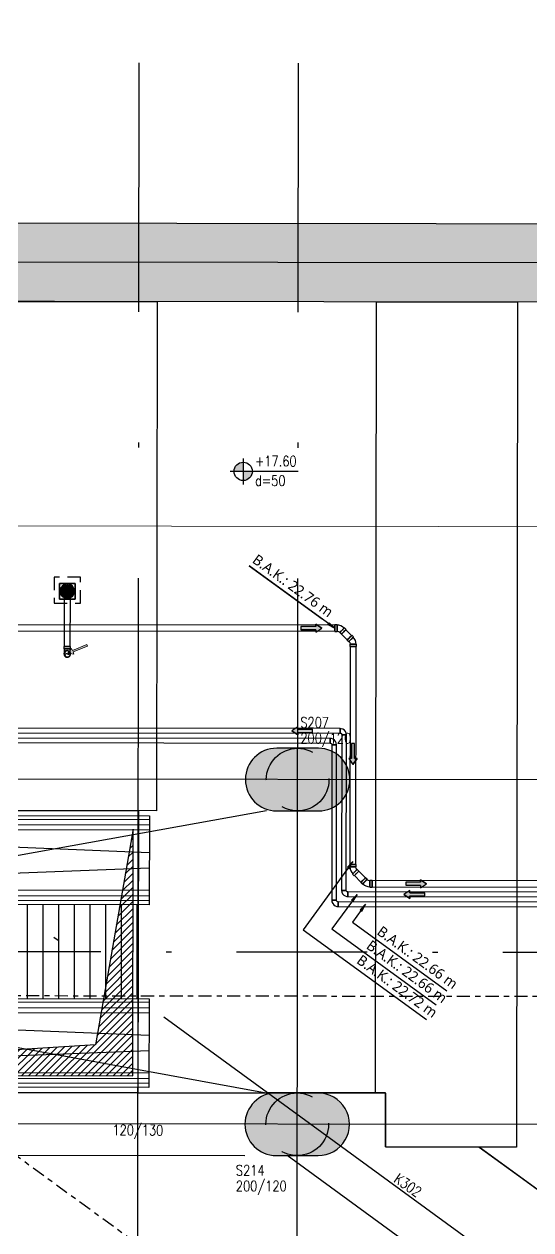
# Model space of a CAD drawing. Header units: millimetres. Extents: x 400382 to 401500, y 4543975 to 4544133.
# Drawn here: x 400840.42 to 400850.13, y 4544074.11 to 4544097.2 of the extents above; entities that cross this region are included whole.
import ezdxf
from ezdxf.enums import TextEntityAlignment as Align

# ---------------------------------------------------------------- set-up
doc = ezdxf.new("R2010")
doc.units = ezdxf.units.MM
for name, pattern in [('ACAD_ISO05W100', [33, 24, -3, 0, -3, 0, -3]), ('AKS', [3, 2.5, -0.25, 0, -0.25]), ('CENTER', [2, 1.25, -0.25, 0.25, -0.25]), ('CIZGI', [0.4, 0.25, -0.15]), ('CONTINU', [0]), ('DASHDOT2', [0.5, 0.25, -0.125, 0, -0.125]), ('HIDDEN', [0.375, 0.25, -0.125])]:
    doc.linetypes.add(name, pattern=pattern)
doc.layers.add('A-DETL', color=90, linetype='Continuous', lineweight=15)
doc.layers.add('A-DETL-GENF', color=92, linetype='Continuous', lineweight=9)
for name, color, linetype in [('aks prota', 2, 'AKS'), ('boşluk prota', 2, 'Continuous'), ('boşluk taraması prota', 252, 'Continuous'), ('iderzi_PROTA', 3, 'Continuous'), ('kiriş boyutu prota', 6, 'Continuous'), ('kiriş prota', 6, 'Continuous'), ('kolon prota', 1, 'Continuous'), ('kolon tarama prota', 252, 'Continuous'), ('lkolon prota', 4, 'Continuous'), ('merdiven prota', 2, 'Continuous'), ('perde prota', 1, 'Continuous'), ('PRT-AL-TUNEL_EKSENI', 14, 'DASHDOT2'), ('PRT-MI-a_fit_drainage', 10, 'Continuous'), ('skesit prota', 7, 'Continuous'), ('st-s_level (kot)', 6, 'Continuous'), ('st-s_levelmark (kot işareti)', 4, 'Continuous'), ('st_s_ölçü', 4, 'Continuous'), ('TARAMA', 8, 'Continuous'), ('tkolon prota', 6, 'Continuous')]:
    doc.layers.add(name, color=color, linetype=linetype)
doc.styles.add('OLCU', font='romanstw.shx')
doc.styles.add('Segoe UI Light_1', font='', dxfattribs={"height": 200})
doc.styles.add('TKIRIS', font='romanstw.shx')
doc.styles.add('tkolon', font='romanstw.shx')
doc.styles.get('Segoe UI Light_1').set_extended_font_data('Segoe UI Light')

# ---------------------------------------------------------------- blocks, each defined once
blk = doc.blocks.new('Flow Direction - Flow Direction _25mm_-1035271-_17_70 m  ARA KAT')
at = {"layer": 'TARAMA'}
blk.add_hatch(color=256, dxfattribs=at).paths.add_polyline_path([(0, 0), (-117, -78), (-117, -30), (-400, -30), (-400, 30), (-117, 30), (-117, 78)], flags=0)
for p, q in [((-117, 30), (-400, 30)), ((-400, 30), (-400, -30)), ((-117, 30), (-400, 30)), ((-400, 30), (-400, -30)), ((0, 0), (-117, 78)), ((-117, 78), (-117, 30)), ((-117, 78), (0, 0)), ((-117, 30), (-117, 78)), ((-117, -78), (0, 0)), ((-117, -78), (0, 0)), ((-400, -30), (-117, -30)), ((-117, -30), (-400, -30)), ((-117, -30), (-117, -78)), ((-117, -30), (-117, -78))]:
    blk.add_line(p, q, dxfattribs=at)
blk = doc.blocks.new('Riser Direction1 - Flow Direction _25mm_ 2-2155046-_17_70 m  ARA KAT')
at = {"layer": 'A-DETL-GENF'}
blk.add_hatch(color=256, dxfattribs=at).paths.add_polyline_path([(0, 0), (118, 0), (96, -38), (355, -188), (340, -214), (81, -64), (59, -102)], flags=0)
for p, q in [((0, 0), (59, -102)), ((118, 0), (0, 0)), ((118, 0), (0, 0)), ((59, -102), (0, 0)), ((59, -102), (81, -64)), ((81, -64), (59, -102)), ((81, -64), (340, -214)), ((81, -64), (340, -214)), ((96, -38), (118, 0)), ((96, -38), (118, 0)), ((355, -188), (96, -38)), ((96, -38), (355, -188)), ((340, -214), (355, -188)), ((340, -214), (355, -188))]:
    blk.add_line(p, q, dxfattribs=at)
blk = doc.blocks.new('17.60 mekanik')
at = {"layer": 'kolon tarama prota'}
for points in [[(143688.4, 62951.3), (143677.4, 62961.8), (143675.1, 62958.6)], [(143723.5, 62504.5), (143713.1, 62493.5), (143716.3, 62491.2)], [(143731.6, 62441.7), (143721.2, 62430.8), (143724.3, 62428.4)], [(143747.8, 62422.8), (143737.4, 62411.9), (143740.6, 62409.5)]]:
    blk.add_hatch(color=256, dxfattribs=at).paths.add_polyline_path(points, flags=0)
for p, q in [((143524, 63070.8), (143664, 62969.1)), ((143688.4, 62951.3), (143524, 63070.8)), ((143191, 63036.3), (143161, 63036.3)), ((143161, 63036.3), (143161, 63006.3)), ((143161, 63006.3), (143161, 63036.3)), ((143161, 63036.3), (143191, 63036.3)), ((143161, 63036.3), (143161, 63036.3)), ((143175.5, 63035.3), (143175.5, 63033.3)), ((143175.5, 63033.3), (143175.5, 63035.3)), ((143175.5, 63035.3), (143175.5, 63035.3)), ((143176.5, 63033.3), (143176.5, 63035.3)), ((143176.5, 63035.3), (143176.5, 63033.3)), ((143176.5, 63035.3), (143176.5, 63035.3)), ((143191, 63006.3), (143191, 63036.3)), ((143191, 63036.3), (143191, 63006.3)), ((143191, 63036.3), (143191, 63036.3)), ((143164, 63021.8), (143162, 63021.8)), ((143162, 63021.8), (143164, 63021.8)), ((143162, 63021.8), (143162, 63021.8)), ((143162, 63020.8), (143164, 63020.8)), ((143164, 63020.8), (143162, 63020.8)), ((143162, 63020.8), (143162, 63020.8)), ((143164, 63021.8), (143164, 63021.8)), ((143164, 63020.8), (143164, 63020.8)), ((143168.5, 63021.8), (143166.5, 63021.8)), ((143166.5, 63021.8), (143168.5, 63021.8)), ((143166.5, 63021.8), (143166.5, 63021.8)), ((143166.5, 63020.8), (143168.5, 63020.8)), ((143168.5, 63020.8), (143166.5, 63020.8)), ((143166.5, 63020.8), (143166.5, 63020.8)), ((143168.5, 63021.8), (143168.5, 63021.8)), ((143168.5, 63020.8), (143168.5, 63020.8)), ((143169.7, 63011.5), (143169.7, 63007)), ((143173.1, 63021.8), (143171.1, 63021.8)), ((143171.1, 63021.8), (143173.1, 63021.8)), ((143171.1, 63021.8), (143171.1, 63021.8)), ((143171.1, 63020.8), (143173.1, 63020.8)), ((143173.1, 63020.8), (143171.1, 63020.8)), ((143171.1, 63020.8), (143171.1, 63020.8)), ((143173.1, 63021.8), (143173.1, 63021.8)), ((143173.1, 63020.8), (143173.1, 63020.8)), ((143175.5, 63033.3), (143175.5, 63033.3)), ((143175.5, 63030.8), (143175.5, 63028.8)), ((143175.5, 63028.8), (143175.5, 63030.8)), ((143175.5, 63030.8), (143175.5, 63030.8)), ((143175.5, 63028.8), (143175.5, 63028.8)), ((143175.5, 63026.3), (143175.5, 63024.3)), ((143175.5, 63024.3), (143175.5, 63026.3)), ((143175.5, 63026.3), (143175.5, 63026.3)), ((143175.5, 63024.3), (143175.5, 63024.3)), ((143175.5, 63018.3), (143175.5, 63016.3)), ((143175.5, 63016.3), (143175.5, 63018.3)), ((143175.5, 63018.3), (143175.5, 63018.3)), ((143175.5, 63016.3), (143175.5, 63016.3)), ((143175.5, 63013.8), (143175.5, 63011.8)), ((143175.5, 63011.8), (143175.5, 63013.8)), ((143175.5, 63013.8), (143175.5, 63013.8)), ((143175.5, 63011.8), (143175.5, 63011.8)), ((143176.5, 63033.3), (143176.5, 63033.3)), ((143176.5, 63028.8), (143176.5, 63030.8)), ((143176.5, 63030.8), (143176.5, 63028.8)), ((143176.5, 63030.8), (143176.5, 63030.8)), ((143176.5, 63028.8), (143176.5, 63028.8)), ((143176.5, 63024.3), (143176.5, 63026.3)), ((143176.5, 63026.3), (143176.5, 63024.3)), ((143176.5, 63026.3), (143176.5, 63026.3)), ((143176.5, 63024.3), (143176.5, 63024.3)), ((143176.5, 63016.3), (143176.5, 63018.3)), ((143176.5, 63018.3), (143176.5, 63016.3)), ((143176.5, 63018.3), (143176.5, 63018.3)), ((143176.5, 63016.3), (143176.5, 63016.3)), ((143176.5, 63011.8), (143176.5, 63013.8)), ((143176.5, 63013.8), (143176.5, 63011.8)), ((143176.5, 63013.8), (143176.5, 63013.8)), ((143176.5, 63011.8), (143176.5, 63011.8)), ((143181, 63021.8), (143179, 63021.8)), ((143179, 63021.8), (143181, 63021.8)), ((143179, 63021.8), (143179, 63021.8)), ((143179, 63020.8), (143181, 63020.8)), ((143181, 63020.8), (143179, 63020.8)), ((143179, 63020.8), (143179, 63020.8)), ((143181, 63021.8), (143181, 63021.8)), ((143181, 63020.8), (143181, 63020.8)), ((143182.4, 63007), (143182.4, 63011.5)), ((143185.5, 63021.8), (143183.5, 63021.8)), ((143183.5, 63021.8), (143185.5, 63021.8)), ((143183.5, 63021.8), (143183.5, 63021.8)), ((143183.5, 63020.8), (143185.5, 63020.8)), ((143185.5, 63020.8), (143183.5, 63020.8)), ((143183.5, 63020.8), (143183.5, 63020.8)), ((143185.5, 63021.8), (143185.5, 63021.8)), ((143185.5, 63020.8), (143185.5, 63020.8)), ((143190, 63021.8), (143188, 63021.8)), ((143188, 63021.8), (143190, 63021.8)), ((143188, 63021.8), (143188, 63021.8)), ((143188, 63020.8), (143190, 63020.8)), ((143190, 63020.8), (143188, 63020.8)), ((143188, 63020.8), (143188, 63020.8)), ((143190, 63021.8), (143190, 63021.8)), ((143190, 63020.8), (143190, 63020.8)), ((143161, 63006.3), (143191, 63006.3)), ((143191, 63006.3), (143161, 63006.3)), ((143161, 63006.3), (143161, 63006.3)), ((143170.1, 63007), (143170.1, 62915.6)), ((143175.5, 63009.3), (143175.5, 63007.3)), ((143175.5, 63007.3), (143175.5, 63009.3)), ((143175.5, 63009.3), (143175.5, 63009.3)), ((143175.5, 63007.3), (143175.5, 63007.3)), ((143176.5, 63007.3), (143176.5, 63009.3)), ((143176.5, 63009.3), (143176.5, 63007.3)), ((143176.5, 63009.3), (143176.5, 63009.3)), ((143176.5, 63007.3), (143176.5, 63007.3)), ((143181.9, 62915.6), (143181.9, 63007)), ((143191, 63006.3), (143191, 63006.3)), ((143688.3, 62957.2), (142437, 62957.2)), ((142437, 62945.4), (143688.3, 62945.4)), ((143677.4, 62961.8), (143675.1, 62958.6)), ((143675.1, 62958.6), (143688.4, 62951.3)), ((143688.4, 62951.3), (143677.4, 62961.8)), ((143692.7, 62957.7), (143688.3, 62957.7)), ((143688.3, 62945), (143692.7, 62945)), ((143697.7, 62942.9), (143700.9, 62939.8)), ((143709.9, 62948.8), (143706.7, 62951.9)), ((143720.6, 62937.4), (143709.5, 62948.4)), ((143701.2, 62940.1), (143712.3, 62929)), ((143711.9, 62928.7), (143715.1, 62925.6)), ((143717.1, 62920.6), (143717.1, 62916.1)), ((143724.1, 62934.6), (143720.9, 62937.7)), ((143729.9, 62916.1), (143729.9, 62920.6)), ((143169.7, 62915.6), (143169.7, 62911.1)), ((143182.4, 62911.1), (143182.4, 62915.6)), ((143717.6, 62916.1), (143717.6, 62498.9)), ((143729.4, 62498.9), (143729.4, 62916.1)), ((143698.9, 62759.1), (142415.4, 62759.1)), ((143698.9, 62759.1), (143698.9, 62754.6)), ((143698.9, 62754.6), (143698.9, 62759.1)), ((143698.9, 62759.1), (143698.9, 62750.2)), ((143698.9, 62750.2), (143698.9, 62759.1)), ((143680, 62740.2), (142400.4, 62740.2)), ((142415.4, 62750.2), (143698.9, 62750.2)), ((143680, 62735.7), (143680, 62740.2)), ((143680, 62740.2), (143680, 62735.7)), ((143680, 62740.2), (143680, 62731.3)), ((143680, 62731.3), (143680, 62740.2)), ((143680, 62731.3), (143680, 62735.7)), ((143680, 62735.7), (143680, 62731.3)), ((143698.9, 62754.6), (143698.9, 62750.2)), ((143698.9, 62750.2), (143698.9, 62754.6)), ((143702, 62747), (143702, 62449.3)), ((143706.5, 62747), (143702, 62747)), ((143702, 62747), (143706.5, 62747)), ((143710.9, 62747), (143702, 62747)), ((143702, 62747), (143710.9, 62747)), ((143710.9, 62747), (143706.5, 62747)), ((143706.5, 62747), (143710.9, 62747)), ((143710.9, 62449.3), (143710.9, 62747)), ((142400.4, 62731.3), (143680, 62731.3)), ((143683.1, 62728.1), (143683.1, 62430.4)), ((143683.1, 62728.1), (143687.6, 62728.1)), ((143687.6, 62728.1), (143683.1, 62728.1)), ((143692, 62728.1), (143683.1, 62728.1)), ((143683.1, 62728.1), (143692, 62728.1)), ((143687.6, 62728.1), (143692, 62728.1)), ((143692, 62728.1), (143687.6, 62728.1)), ((143692, 62430.4), (143692, 62728.1)), ((143723.5, 62504.5), (143628.5, 62373.8)), ((143723.5, 62504.5), (143713.1, 62493.5)), ((143716.3, 62491.2), (143723.5, 62504.5)), ((143713.1, 62493.5), (143716.3, 62491.2)), ((143717.1, 62498.9), (143717.1, 62494.4)), ((143722.9, 62480.5), (143726.1, 62477.3)), ((143729.9, 62494.4), (143729.9, 62498.9)), ((143735.1, 62486.3), (143731.9, 62489.5)), ((143747.4, 62473.3), (143734.8, 62486)), ((143726.4, 62477.6), (143739.1, 62465)), ((143738.8, 62464.6), (143741.9, 62461.5)), ((143750.9, 62470.5), (143747.8, 62473.6)), ((143760.3, 62468.4), (143755.9, 62468.4)), ((144891.7, 62468), (143760.3, 62468)), ((143731.6, 62441.7), (143683.5, 62375.5)), ((143706.5, 62449.3), (143702, 62449.3)), ((143702, 62449.3), (143706.5, 62449.3)), ((143702, 62449.3), (143710.9, 62449.3)), ((143710.9, 62449.3), (143702, 62449.3)), ((143710.9, 62449.3), (143706.5, 62449.3)), ((143706.5, 62449.3), (143710.9, 62449.3)), ((144888.9, 62446.2), (143714.1, 62446.2)), ((143714.1, 62446.2), (143714.1, 62441.7)), ((143714.1, 62441.7), (143714.1, 62446.2)), ((143714.1, 62437.3), (143714.1, 62446.2)), ((143714.1, 62446.2), (143714.1, 62437.3)), ((143714.1, 62441.7), (143714.1, 62437.3)), ((143714.1, 62437.3), (143714.1, 62441.7)), ((143714.1, 62437.3), (144888.9, 62437.3)), ((143731.6, 62441.7), (143721.2, 62430.8)), ((143724.3, 62428.4), (143731.6, 62441.7)), ((143755.9, 62455.7), (143760.3, 62455.7)), ((143760.3, 62456.2), (144891.7, 62456.2)), ((143683.1, 62430.4), (143687.6, 62430.4)), ((143687.6, 62430.4), (143683.1, 62430.4)), ((143683.1, 62430.4), (143692, 62430.4)), ((143692, 62430.4), (143683.1, 62430.4)), ((143687.6, 62430.4), (143692, 62430.4)), ((143692, 62430.4), (143687.6, 62430.4)), ((144870, 62427.3), (143695.2, 62427.3)), ((143695.2, 62422.8), (143695.2, 62427.3)), ((143695.2, 62427.3), (143695.2, 62422.8)), ((143695.2, 62418.4), (143695.2, 62427.3)), ((143695.2, 62427.3), (143695.2, 62418.4)), ((143695.2, 62418.4), (143695.2, 62422.8)), ((143695.2, 62422.8), (143695.2, 62418.4)), ((143695.2, 62418.4), (144870, 62418.4)), ((143721.2, 62430.8), (143724.3, 62428.4)), ((143747.8, 62422.8), (143723, 62388.6)), ((143747.8, 62422.8), (143737.4, 62411.9)), ((143737.4, 62411.9), (143740.6, 62409.5)), ((143740.6, 62409.5), (143747.8, 62422.8)), ((143723, 62388.6), (143903.6, 62257.3)), ((143628.5, 62373.8), (143864.6, 62202.3)), ((143683.5, 62375.5), (143883.3, 62230.3))]:
    blk.add_line(p, q, dxfattribs=at)
at = {"layer": 'kolon tarama prota', "flags": 128}
for points in [[(143170.3, 63021.3), (143170.8, 63023.6), (143172.1, 63025.5), (143174.1, 63026.7), (143176, 63027)], [(143170.3, 63011.5), (143170.3, 63014.5), (143170.3, 63017.2), (143170.3, 63019.4), (143170.3, 63020.8), (143170.3, 63021.3), (143170.3, 63021.3)], [(143176, 63015.6), (143173.8, 63016), (143171.9, 63017.4), (143170.7, 63019.4), (143170.3, 63021.3)], [(143176, 63027), (143178.3, 63026.5), (143180.2, 63025.2), (143181.4, 63023.2), (143181.7, 63021.3)], [(143181.7, 63021.3), (143181.3, 63019), (143179.9, 63017.1), (143178, 63015.9), (143176, 63015.6)], [(143181.7, 63021.3), (143181.7, 63020.8), (143181.7, 63019.4), (143181.7, 63017.3), (143181.7, 63014.6), (143181.7, 63011.6), (143181.7, 63011.5)], [(143700.1, 62955.6), (143696, 62956.8), (143692.7, 62957.1)], [(143692.7, 62945.6), (143695.4, 62945.2), (143695.7, 62945)], [(143695.7, 62945), (143698, 62943.6), (143698.2, 62943.4)], [(143706.3, 62951.5), (143702.9, 62954.1), (143700.1, 62955.6)], [(143715.5, 62926), (143717.1, 62923.8), (143717.2, 62923.5)], [(143717.2, 62923.5), (143717.8, 62920.9), (143717.8, 62920.6)], [(143727.8, 62927.9), (143725.7, 62931.6), (143723.6, 62934.1)], [(143729.2, 62920.6), (143728.8, 62924.8), (143727.8, 62927.9)], [(143170.3, 62911.1), (143170.3, 62908.1), (143170.3, 62905.4), (143170.3, 62903.2), (143170.3, 62901.8), (143170.3, 62901.3), (143170.3, 62901.3)], [(143181.7, 62901.3), (143181.7, 62901.8), (143181.7, 62903.1), (143181.7, 62905.3), (143181.7, 62908), (143181.7, 62911), (143181.7, 62911.1)], [(143710.9, 62747), (143710.4, 62750.4), (143709.1, 62753.5), (143706.9, 62756), (143704.1, 62757.9), (143700.8, 62758.9), (143698.9, 62759.1)], [(143692, 62728.1), (143691.5, 62731.5), (143690.2, 62734.6), (143688, 62737.1), (143685.2, 62739), (143682, 62740), (143680, 62740.2)], [(143698.9, 62750.2), (143700.5, 62749.7), (143701.7, 62748.5), (143702, 62747)], [(143680, 62731.3), (143681.6, 62730.8), (143682.8, 62729.6), (143683.1, 62728.1)], [(143717.8, 62494.4), (143718.3, 62490.2), (143719.3, 62487)], [(143719.3, 62487), (143721.4, 62483.3), (143723.4, 62480.9)], [(143729.8, 62491.4), (143729.2, 62494.1), (143729.2, 62494.4)], [(143731.5, 62489), (143729.9, 62491.2), (143729.8, 62491.4)], [(143742.4, 62461.9), (143745.7, 62459.3), (143748.4, 62457.9)], [(143748.4, 62457.9), (143752.5, 62456.6), (143755.9, 62456.3)], [(143752.9, 62468.4), (143750.6, 62469.9), (143750.5, 62470)], [(143755.9, 62467.8), (143753.2, 62468.2), (143752.9, 62468.4)], [(143702, 62449.3), (143702.5, 62446), (143703.9, 62442.9), (143706.1, 62440.3), (143708.9, 62438.5), (143712.1, 62437.4), (143714.1, 62437.3)], [(143714.1, 62446.2), (143712.4, 62446.6), (143711.3, 62447.9), (143710.9, 62449.3)], [(143683.1, 62430.4), (143683.6, 62427.1), (143685, 62424), (143687.2, 62421.4), (143690, 62419.6), (143693.2, 62418.6), (143695.2, 62418.4)], [(143695.2, 62427.3), (143693.5, 62427.7), (143692.4, 62429), (143692, 62430.4)]]:
    blk.add_lwpolyline(points, dxfattribs=at)
at = {"layer": 'kolon tarama prota'}
for centre, radius, start, end in [((143176, 63021.3), 14, 92.0467, 177.9533), ((143176, 63021.3), 14, 92.0467, 177.9533), ((143176, 63021.3), 14, 2.0467, 87.9533), ((143176, 63021.3), 14, 2.0467, 87.9533), ((143176, 63021.3), 14, 182.0467, 267.9533), ((143176, 63021.3), 14, 182.0467, 267.9533), ((143176, 63021.3), 12, 92.388, 177.612), ((143176, 63021.3), 12, 92.388, 177.612), ((143176, 63021.3), 12, 182.388, 267.612), ((143176, 63021.3), 12, 182.388, 267.612), ((143176, 63021.3), 10, 90, 270), ((143176, 63021.3), 10, 90, 270), ((143176, 63021.3), 9.5, 93.017, 176.983), ((143176, 63021.3), 9.5, 93.017, 176.983), ((143176, 63021.3), 9.5, 183.017, 266.983), ((143176, 63021.3), 9.5, 183.017, 266.983), ((143176, 63021.3), 9, 90, 270), ((143176, 63021.3), 9, 90, 270), ((143176, 63021.3), 7.5, 93.8226, 176.1774), ((143176, 63021.3), 7.5, 93.8226, 176.1774), ((143176, 63021.3), 7.5, 183.8226, 266.1774), ((143176, 63021.3), 7.5, 183.8226, 266.1774), ((143176, 63021.3), 6.38, 90, 270), ((143176, 63021.3), 6.38, 90, 270), ((143176, 63021.3), 5.9, 144, 324), ((143176, 63021.3), 5.71, 90, 270), ((143176, 63021.3), 5, 90, 270), ((143176, 63021.3), 5, 90, 270), ((143176, 63021.3), 5, 95.7392, 174.2608), ((143176, 63021.3), 5, 95.7392, 174.2608), ((143176, 63021.3), 5, 185.7392, 264.2608), ((143176, 63021.3), 5, 185.7392, 264.2608), ((143176, 63021.3), 5.9, 324, 144), ((143174.3, 63018.9), 2.95, 54, 234), ((143176, 63021.3), 3, 99.5941, 170.4059), ((143176, 63021.3), 3, 99.5941, 170.4059), ((143176, 63021.3), 3, 189.5941, 260.4059), ((143176, 63021.3), 3, 189.5941, 260.4059), ((143176, 63021.3), 10, 270, 90), ((143176, 63021.3), 10, 270, 90), ((143176, 63021.3), 9, 270, 90), ((143176, 63021.3), 9, 270, 90), ((143176, 63021.3), 6.38, 270, 90), ((143176, 63021.3), 6.38, 270, 90), ((143176, 63021.3), 5.72, 270, 90), ((143176, 63021.3), 5, 270, 90), ((143176, 63021.3), 5, 270, 90), ((143177.8, 63023.7), 2.95, 234, 54), ((143176, 63021.3), 12, 2.388, 87.612), ((143176, 63021.3), 12, 2.388, 87.612), ((143176, 63021.3), 9.5, 3.017, 86.983), ((143176, 63021.3), 9.5, 3.017, 86.983), ((143176, 63021.3), 7.5, 3.8226, 86.1774), ((143176, 63021.3), 7.5, 3.8226, 86.1774), ((143176, 63021.3), 5, 5.7392, 84.2608), ((143176, 63021.3), 5, 5.7392, 84.2608), ((143176, 63021.3), 3, 9.5941, 80.4059), ((143176, 63021.3), 3, 9.5941, 80.4059), ((143176, 63021.3), 5, 275.7392, 354.2608), ((143176, 63021.3), 3, 279.5941, 350.4059), ((143176, 63021.3), 9.5, 273.017, 356.983), ((143176, 63021.3), 7.5, 273.8226, 356.1774), ((143176, 63021.3), 14, 272.0467, 357.9533), ((143176, 63021.3), 12, 272.388, 357.612), ((143176, 63021.3), 3, 279.5941, 350.4059), ((143176, 63021.3), 5, 275.7392, 354.2608), ((143176, 63021.3), 7.5, 273.8226, 356.1774), ((143176, 63021.3), 9.5, 273.017, 356.983), ((143176, 63021.3), 12, 272.388, 357.612), ((143176, 63021.3), 14, 272.0467, 357.9533), ((143176, 62901.3), 6.38, 90, 270), ((143176, 62901.3), 6.38, 90, 270), ((143176, 62901.3), 5.9, 144, 324), ((143176, 62901.3), 5.71, 90, 270), ((143176, 62901.3), 5.9, 324, 144), ((143174.3, 62898.9), 2.95, 54, 234), ((143176, 62901.3), 6.38, 270, 90), ((143176, 62901.3), 6.38, 270, 90), ((143176, 62901.3), 5.72, 270, 90), ((143177.8, 62903.7), 2.95, 234, 54)]:
    blk.add_arc(centre, radius, start, end, dxfattribs=at)
for centre, major_axis, ratio, start_param, end_param in [((143176, 63011.5), (6.38, 0), 0.01, 1.570796, 4.712389), ((143176, 63011.5), (-5.71, 0), 0.01, 4.712389, 7.853982), ((143176, 63011.5), (5.71, 0), 0.01, 4.712389, 7.853982), ((143176, 63011.5), (6.38, 0), 0.01, 4.712389, 7.853982), ((143176, 63007), (-6.38, 0), 0.01, 4.712389, 7.853982), ((143176, 63007), (5.9, 0), 0.01, 1.570796, 3.141593), ((143176, 63007), (5.9, 0), 0.01, 3.141593, 4.712389), ((143176, 63007), (5.9, 0), 0.01, 0, 1.570796), ((143176, 63007), (6.38, 0), 0.01, 4.712389, 7.853982), ((143176, 63007), (5.9, 0), 0.01, 4.712389, 6.283185), ((143688.3, 62951.3), (0, 6.38), 0.01, 6.279043, 9.420636), ((143688.3, 62951.3), (0, 5.9), 0.01, 0, 1.570796), ((143688.3, 62951.3), (0, 5.9), 0.01, 1.570796, 3.141593), ((143688.3, 62951.3), (0, 6.38), 0.01, 3.137451, 6.279043), ((143688.3, 62951.3), (0, 5.9), 0.01, 4.712389, 6.283185), ((143688.3, 62951.3), (0, 5.9), 0.01, 3.141593, 4.712389), ((143692.7, 62951.3), (0, 6.38), 0.01, 3.137451, 6.279043), ((143692.7, 62951.3), (0, 6.38), 0.01, 6.279043, 9.420636), ((143692.7, 62951.3), (0, 5.72), 0.01, 3.137451, 6.279043), ((143692.7, 62951.3), (0, 5.71), 0.01, 6.279043, 9.420636), ((143702.2, 62947.4), (4.51, 4.51), 0.01, 0.004142, 3.145735), ((143702.2, 62947.4), (4.51, 4.51), 0.01, 3.145735, 6.287327), ((143702.2, 62947.4), (4.04, 4.04), 0.01, 3.145735, 6.287327), ((143702.2, 62947.4), (4.04, 4.04), 0.01, 0.004142, 3.145735), ((143705.4, 62944.3), (4.51, 4.51), 0.01, 0.004142, 3.145735), ((143705.4, 62944.3), (4.51, 4.51), 0.01, 3.145735, 6.287327), ((143705.4, 62944.3), (4.17, 4.17), 0.01, 1.570796, 3.141593), ((143705.4, 62944.3), (4.17, 4.17), 0.01, 3.141593, 4.712389), ((143705.4, 62944.3), (4.17, 4.17), 0.01, 0, 1.570796), ((143705.4, 62944.3), (4.17, 4.17), 0.01, 4.712389, 6.283185), ((143716.4, 62933.2), (4.51, 4.51), 0.01, 6.279043, 9.420636), ((143716.4, 62933.2), (4.51, 4.51), 0.01, 3.137451, 6.279043), ((143716.4, 62933.2), (4.17, 4.17), 0.01, 1.570796, 3.141593), ((143716.4, 62933.2), (4.17, 4.17), 0.01, 3.141593, 4.712389), ((143719.6, 62930.1), (4.51, 4.51), 0.01, 3.137451, 6.279043), ((143719.6, 62930.1), (4.51, 4.51), 0.01, 6.279043, 9.420636), ((143719.6, 62930.1), (4.04, 4.04), 0.01, 3.137451, 6.279043), ((143719.6, 62930.1), (4.04, 4.04), 0.01, 6.279043, 9.420636), ((143716.4, 62933.2), (4.17, 4.17), 0.01, 0, 1.570796), ((143716.4, 62933.2), (4.17, 4.17), 0.01, 4.712389, 6.283185), ((143723.5, 62920.6), (6.38, 0), 0.01, 0.004142, 3.145735), ((143723.5, 62920.6), (6.38, 0), 0.01, 3.145735, 6.287327), ((143723.5, 62920.6), (5.72, 0), 0.01, 3.145735, 6.287327), ((143723.5, 62920.6), (5.71, 0), 0.01, 0.004142, 3.145735), ((143176, 62915.6), (6.38, 0), 0.01, 1.570796, 4.712389), ((143176, 62911.1), (6.38, 0), 0.01, 1.570796, 4.712389), ((143176, 62915.6), (5.9, 0), 0.01, 1.570796, 3.141593), ((143176, 62915.6), (5.9, 0), 0.01, 3.141593, 4.712389), ((143176, 62911.1), (5.72, 0), 0.01, 1.570796, 4.712389), ((143176, 62915.6), (5.9, 0), 0.01, 0, 1.570796), ((143176, 62915.6), (5.9, 0), 0.01, 4.712389, 6.283185), ((143176, 62915.6), (6.38, 0), 0.01, 4.712389, 7.853982), ((143176, 62911.1), (6.38, 0), 0.01, 4.712389, 7.853982), ((143176, 62911.1), (5.71, 0), 0.01, 4.712389, 7.853982), ((143723.5, 62916.1), (6.38, 0), 0.01, 0.004142, 3.145735), ((143723.5, 62916.1), (6.38, 0), 0.01, 3.145735, 6.287327), ((143723.5, 62916.1), (5.9, 0), 0.01, 1.570796, 3.141593), ((143723.5, 62916.1), (5.9, 0), 0.01, 3.141593, 4.712389), ((143723.5, 62916.1), (5.9, 0), 0.01, 0, 1.570796), ((143723.5, 62916.1), (5.9, 0), 0.01, 4.712389, 6.283185), ((143723.5, 62498.9), (6.38, 0), 0.01, 0.004251, 3.145843), ((143723.5, 62498.9), (6.38, 0), 0.01, 3.145843, 6.287436), ((143723.5, 62494.4), (6.38, 0), 0.01, 0.004251, 3.145843), ((143723.5, 62494.4), (6.38, 0), 0.01, 3.145843, 6.287436), ((143723.5, 62498.9), (5.9, 0), 0.01, 1.570796, 3.141593), ((143723.5, 62498.9), (5.9, 0), 0.01, 3.141593, 4.712389), ((143723.5, 62494.4), (5.71, 0), 0.01, 0.004251, 3.145843), ((143723.5, 62494.4), (5.72, 0), 0.01, 3.145843, 6.287436), ((143727.4, 62485), (4.51, 4.51), 0.010076, 3.137528, 6.27912), ((143727.4, 62485), (4.51, 4.51), 0.010076, 6.27912, 9.420713), ((143727.4, 62485), (4.04, 4.04), 0.010076, 3.137528, 6.27912), ((143727.4, 62485), (4.04, 4.04), 0.010076, 6.27912, 9.420713), ((143723.5, 62498.9), (5.9, 0), 0.01, 0, 1.570796), ((143723.5, 62498.9), (5.9, 0), 0.01, 4.712389, 6.283185), ((143730.6, 62481.8), (4.51, 4.51), 0.010076, 6.27912, 9.420713), ((143730.6, 62481.8), (4.51, 4.51), 0.010076, 3.137528, 6.27912), ((143730.6, 62481.8), (4.17, 4.17), 0.010076, 1.570796, 3.141593), ((143730.6, 62481.8), (4.17, 4.17), 0.010076, 3.141593, 4.712389), ((143730.6, 62481.8), (4.17, 4.17), 0.010076, 0, 1.570796), ((143730.6, 62481.8), (4.17, 4.17), 0.010076, 4.712389, 6.283185), ((143743.3, 62469.1), (4.51, 4.51), 0.010076, 0.004067, 3.14566), ((143743.3, 62469.1), (4.51, 4.51), 0.010076, 3.14566, 6.287253), ((143743.3, 62469.1), (4.17, 4.17), 0.010076, 1.570796, 3.141593), ((143743.3, 62469.1), (4.17, 4.17), 0.010076, 3.141593, 4.712389), ((143746.4, 62466), (4.51, 4.51), 0.010076, 0.004067, 3.14566), ((143746.4, 62466), (4.51, 4.51), 0.010076, 3.14566, 6.287253), ((143746.4, 62466), (4.04, 4.04), 0.010076, 0.004067, 3.14566), ((143746.4, 62466), (4.04, 4.04), 0.010076, 3.14566, 6.287253), ((143743.3, 62469.1), (4.17, 4.17), 0.010076, 0, 1.570796), ((143743.3, 62469.1), (4.17, 4.17), 0.010076, 4.712389, 6.283185), ((143755.9, 62462.1), (0, 6.38), 0.010001, 6.278936, 9.420529), ((143755.9, 62462.1), (0, 5.72), 0.010001, 6.278936, 9.420529), ((143755.9, 62462.1), (0, 6.38), 0.010001, 3.137344, 6.278936), ((143755.9, 62462.1), (0, 5.72), 0.010001, 3.137344, 6.278936), ((143760.3, 62462.1), (0, 6.38), 0.010001, 6.278936, 9.420529), ((143760.3, 62462.1), (0, 6.38), 0.010001, 3.137344, 6.278936), ((143760.3, 62462.1), (0, 5.9), 0.010001, 0, 1.570796), ((143760.3, 62462.1), (0, 5.9), 0.010001, 4.712389, 6.283185), ((143760.3, 62462.1), (0, 5.9), 0.010001, 1.570796, 3.141593), ((143760.3, 62462.1), (0, 5.9), 0.010001, 3.141593, 4.712389)]:
    blk.add_ellipse(centre, major_axis=major_axis, ratio=ratio, start_param=start_param, end_param=end_param, dxfattribs=at)
at = {"layer": 'kolon tarama prota', "xscale": 0.1, "yscale": 0.1, "zscale": 0.1}
for p in [(143663.4, 62951.3), (143864.7, 62462.1)]:
    blk.add_blockref('Flow Direction - Flow Direction _25mm_-1035271-_17_70 m  ARA KAT', p, dxfattribs=at)
for name, p, rotation in [('Riser Direction1 - Flow Direction _25mm_ 2-2155046-_17_70 m  ARA KAT', (143177.1, 62902.6), 52.53674291158176), ('Flow Direction - Flow Direction _25mm_-1035271-_17_70 m  ARA KAT', (143606, 62754.6), 179.9999999999996), ('Flow Direction - Flow Direction _25mm_-1035271-_17_70 m  ARA KAT', (143723.5, 62690.4), 270.0000000000002), ('Flow Direction - Flow Direction _25mm_-1035271-_17_70 m  ARA KAT', (143821.2, 62441.7), 179.9999999999996)]:
    blk.add_blockref(name, p, dxfattribs=dict(at, rotation=rotation))
at = {"layer": 'kolon tarama prota', "char_height": 20, "attachment_point": 1, "rotation": 324, "line_spacing_factor": 1.142579, "style": 'Segoe UI Light_1'}
for s, insert, width in [('B.A.K.: 22.76 m', (143540.3, 63094.2), 212.654), ('B.A.K.: 22.66 m', (143779.8, 62382.6), 213.157), ('B.A.K.: 22.66 m', (143759.5, 62355.6), 213.157), ('B.A.K.: 22.72 m', (143740.9, 62327.5), 212.654)]:
    blk.add_mtext(s, dxfattribs=dict(at, insert=insert, width=width))
blk = doc.blocks.new('YÜRÜYEN')
at = {"color": 253}
blk.add_lwpolyline([(565.7, 530), (565.7, 360)], dxfattribs=at)
at = {"layer": 'st_s_ölçü', "color": 252, "ltscale": 0.1}
blk.add_line((-846.3, 360), (-846.3, 530), dxfattribs=at)
for points in [[(565.7, 360), (-867.3, 360), (-867.3, 530), (565.7, 530)], [(565.7, 522.5), (-791.6, 522.5), (-791.6, 512.7), (565.7, 512.7)], [(-744.6, 530), (-744.6, 522.5)], [(565.7, 502.5), (-744.6, 502.5), (-744.6, 512.7)], [(565.7, 430), (-504.4, 387.5), (-504.4, 502.5), (565.7, 460)], [(565.7, 367.5), (-791.6, 367.5), (-791.6, 377.2), (565.7, 377.2)], [(565.7, 387.5), (-744.6, 387.5), (-744.6, 377.2)], [(-744.6, 360), (-744.6, 367.5)]]:
    blk.add_lwpolyline(points, dxfattribs=at)
blk = doc.blocks.new('YER SUZGECI_20x20')
at = {"color": 2}
blk.add_lwpolyline([(-20, 0), (0, 0), (0, 20), (-20, 20)], close=True, dxfattribs=at)
for points in [[(0, 20), (-20, 0)], [(-20, 20), (0, 0)]]:
    blk.add_lwpolyline(points, dxfattribs=at)
blk.add_circle((-10, 10), 7, dxfattribs=at)
blk = doc.blocks.new('PLAN_KOT')
at = {"layer": 'st-s_levelmark (kot işareti)'}
h = blk.add_hatch(color=256, dxfattribs=at)
h.paths.add_polyline_path([(0, 17.5, 0.414214), (-17.5, 0), (0, 0)])
h.paths.add_polyline_path([(17.5, 0), (0, 0), (0, -17.5, 0.414214)])
for p, q in [((0, 25), (0, -25)), ((105, 0), (-25, 0))]:
    blk.add_line(p, q, dxfattribs=at)
blk.add_circle((0, 0), 17.5, dxfattribs=at)
at = {"layer": 'st-s_level (kot)', "color": 6, "style": 'OLCU', "width": 0.8}
for tag, p in [('KOT', (22.7, 9.8)), ('DÖŞEME_KALINLIĞI', (22.7, -27.6))]:
    blk.add_attdef(tag, p, '', height=20, dxfattribs=at)

msp = doc.modelspace()

# ---------------------------------------------------------------- hatches: boundary and pattern name
at = {"layer": 'boşluk taraması prota', "ltscale": 2}
h = msp.add_hatch(dxfattribs=at)
h.set_pattern_fill('ANSI31', color=256, scale=0.03, angle=-0.0715, style=0)
h.set_pattern_definition([(44.928458, (400127.78391, 4543666.66637), (-0.06726777, 0.067435967), [])])
h.paths.add_polyline_path([(400842.512, 4544081.785), (400841.789, 4544077.656), (400832.587, 4544077.075), (400842.506, 4544077.062)])
at = {"layer": 'kolon tarama prota'}
h = msp.add_hatch(color=256, dxfattribs=at)
h.dxf.hatch_style = 1
h.paths.add_polyline_path([(400873.161, 4544093.349), (400823.465, 4544093.411), (400825.527, 4544091.908), (400871.959, 4544091.85), (400871.928, 4544066.95), (400860.08, 4544066.965), (400860.078, 4544065.165), (400861.078, 4544065.164), (400861.078, 4544065.464), (400873.126, 4544065.449)])
h = msp.add_hatch(color=256, dxfattribs=at)
h.dxf.hatch_style = 1
edge = h.paths.add_edge_path()
edge.add_arc((400845.263, 4544082.734), 0.6, 89.9285, 269.9285)
edge.add_line((400845.262, 4544082.134), (400846.062, 4544082.133))
edge.add_arc((400846.063, 4544082.733), 0.6, 269.9285, 449.9285)
edge.add_line((400846.064, 4544083.333), (400845.264, 4544083.334))
h = msp.add_hatch(color=256, dxfattribs=at)
h.dxf.hatch_style = 1
edge = h.paths.add_edge_path()
edge.add_arc((400845.255, 4544076.134), 0.6, 89.9285, 269.9285)
edge.add_line((400845.254, 4544075.534), (400846.054, 4544075.533))
edge.add_arc((400846.055, 4544076.133), 0.6, 269.9285, 449.9285)
edge.add_line((400846.055, 4544076.733), (400845.255, 4544076.734))

# ---------------------------------------------------------------- linework, layer by layer
at = {"layer": 'A-DETL', "color": 1, "lineweight": 5}
msp.add_lwpolyline([(400720.575, 4544087.739), (400879.024, 4544087.542)], dxfattribs=at)
at = {"layer": 'aks prota', "ltscale": 10}
for p, q in [((400863.305, 4544063.461), (400768.79, 4544132.311)), ((400842.586, 4544061.59), (400842.63, 4544096.458)), ((400845.636, 4544061.586), (400845.68, 4544096.454)), ((400882.93, 4544092.587), (400717.011, 4544092.794)), ((400864.508, 4544092.61), (400741.096, 4544092.764)), ((400882.918, 4544082.687), (400716.999, 4544082.894)), ((400864.496, 4544082.71), (400741.083, 4544082.864)), ((400882.91, 4544076.087), (400716.991, 4544076.294))]:
    msp.add_line(p, q, dxfattribs=at)
at = {"layer": 'boşluk prota', "ltscale": 0.05}
msp.add_lwpolyline([(400842.512, 4544081.785), (400841.789, 4544077.656), (400832.587, 4544077.075), (400842.506, 4544077.062)], close=True, dxfattribs=at)
at = {"layer": 'iderzi_PROTA', "linetype": 'ACAD_ISO05W100', "lineweight": 30, "ltscale": 2}
for points in [[(400839.253, 4544082.141), (400842.612, 4544082.137), (400842.605, 4544076.737)], [(400842.605, 4544076.737), (400847.345, 4544076.731), (400847.344, 4544075.699), (400849.139, 4544075.697), (400849.853, 4544075.177), (400852.878, 4544072.974), (400853.159, 4544072.769), (400853.44, 4544072.565), (400854.339, 4544071.91), (400854.337, 4544070.605), (400856.134, 4544070.602), (400857.55, 4544069.571), (400858.166, 4544069.122), (400858.635, 4544068.78), (400860.081, 4544067.727), (400860.078, 4544065.165)]]:
    msp.add_lwpolyline(points, dxfattribs=at)
at = {"layer": 'kiriş prota'}
msp.add_line((400857.629, 4544066.668), (400845.459, 4544075.534), dxfattribs=at)
for points in [[(400839.274, 4544091.891), (400842.974, 4544091.887), (400842.962, 4544082.137), (400839.262, 4544082.141)], [(400839.274, 4544091.891), (400842.974, 4544091.887), (400842.962, 4544082.137), (400839.262, 4544082.141)], [(400828.638, 4544082.155), (400842.612, 4544082.137), (400842.605, 4544076.737), (400828.631, 4544076.755), (400828.633, 4544078.555), (400830.174, 4544078.553), (400830.176, 4544080.353), (400828.635, 4544080.355)]]:
    msp.add_lwpolyline(points, close=True, dxfattribs=at)
for points in [[(400847.174, 4544091.881), (400849.874, 4544091.878), (400849.854, 4544075.696), (400849.854, 4544075.696), (400849.139, 4544075.697), (400847.344, 4544075.699), (400847.345, 4544076.732), (400847.155, 4544076.732), (400847.174, 4544091.881)], [(400828.912, 4544076.754), (400845.255, 4544076.734)], [(400860.08, 4544066.965), (400860.082, 4544067.727), (400856.134, 4544070.602), (400854.337, 4544070.605), (400854.339, 4544071.91), (400849.139, 4544075.697), (400847.344, 4544075.699), (400847.345, 4544076.732), (400845.055, 4544076.734)], [(400828.472, 4544075.555), (400844.654, 4544075.535)]]:
    msp.add_lwpolyline(points, dxfattribs=at)
at = {"layer": 'kolon prota', "color": 1}
for points in [[(400845.264, 4544083.334, 1), (400845.262, 4544082.134), (400846.062, 4544082.133, 1), (400846.064, 4544083.333)], [(400845.255, 4544076.734, 1), (400845.254, 4544075.534), (400846.054, 4544075.533, 1), (400846.055, 4544076.733)]]:
    msp.add_lwpolyline(points, format="xyb", close=True, dxfattribs=at)
at = {"layer": 'kolon prota', "color": 5, "linetype": 'HIDDEN', "ltscale": 5}
for centre in [(400845.663, 4544082.733), (400845.655, 4544076.133)]:
    msp.add_circle(centre, 0.6, dxfattribs=at)
at = {"layer": 'merdiven prota', "color": 4}
msp.add_lwpolyline([(400845.064, 4544082.134), (400830.175, 4544079.453), (400845.057, 4544076.734)], dxfattribs=at)
at = {"layer": 'merdiven prota', "linetype": 'HIDDEN', "ltscale": 10}
for points in [[(400840.484, 4544080.34), (400840.482, 4544078.54)], [(400840.784, 4544080.339), (400840.782, 4544078.539)], [(400841.084, 4544080.339), (400841.082, 4544078.539)], [(400841.384, 4544080.339), (400841.382, 4544078.539)], [(400841.684, 4544080.338), (400841.682, 4544078.538)], [(400841.984, 4544080.338), (400841.982, 4544078.538)], [(400842.284, 4544080.337), (400842.282, 4544078.537)], [(400842.584, 4544080.337), (400842.582, 4544078.537)]]:
    msp.add_lwpolyline(points, dxfattribs=at)
at = {"layer": 'perde prota'}
msp.add_lwpolyline([(400860.08, 4544066.965), (400871.928, 4544066.95), (400871.959, 4544091.85), (400825.527, 4544091.908), (400823.465, 4544093.411), (400873.161, 4544093.349), (400873.126, 4544065.449), (400861.078, 4544065.464), (400861.078, 4544065.164), (400860.078, 4544065.165)], dxfattribs=at)
at = {"layer": 'PRT-AL-TUNEL_EKSENI', "ltscale": 10}
for p, q in [((400855.471, 4544063.477), (400766.074, 4544128.598)), ((400716.995, 4544079.594), (400882.914, 4544079.387))]:
    msp.add_line(p, q, dxfattribs=at)
at = {"layer": 'PRT-MI-a_fit_drainage', "color": 2, "linetype": 'CIZGI'}
msp.add_lwpolyline([(400841.503, 4544086.611), (400841.003, 4544086.612), (400841.002, 4544086.112), (400841.502, 4544086.111)], close=True, dxfattribs=at)
at = {"layer": 'skesit prota', "linetype": 'CENTER', "ltscale": 0.2}
for points in [[(400765.024, 4544130.352), (400860.966, 4544060.463)], [(400712.313, 4544078.757), (400879.094, 4544078.548)]]:
    msp.add_lwpolyline(points, dxfattribs=at)

# ---------------------------------------------------------------- block references
at = {"xscale": 0.01, "yscale": 0.01, "zscale": 0.01, "rotation": 359.9284577011093}
for p in [(400837.159, 4544076.744), (400837.154, 4544073.244)]:
    msp.add_blockref('YÜRÜYEN', p, dxfattribs=at)
at = {"layer": 'merdiven prota', "xscale": 0.01, "yscale": 0.01, "zscale": 0.01, "rotation": 359.9284577011093}
msp.add_blockref('17.60 mekanik', (399408.706, 4543457.914), dxfattribs=at)
at = {"layer": 'PRT-MI-a_fit_drainage', "color": 2, "xscale": 0.01, "yscale": 0.01, "zscale": 0.01, "rotation": 179.9284577010955}
msp.add_blockref('YER SUZGECI_20x20', (400841.152, 4544086.439), dxfattribs=at)
at = {"layer": 'st-s_level (kot)', "linetype": 'CONTINU', "ltscale": 0.1, "xscale": 0.01, "yscale": 0.01, "zscale": 0.01, "rotation": 359.9284577011093}
msp.add_blockref('PLAN_KOT', (400844.62, 4544088.635), dxfattribs=at).add_auto_attribs({'KOT': '+17.60', 'DÖŞEME_KALINLIĞI': 'd=50'})

# ---------------------------------------------------------------- texts
at = {"layer": 'kiriş boyutu prota', "ltscale": 0.05, "style": 'TKIRIS', "width": 0.8}
msp.add_text('120/130', height=0.2, rotation=359.5105, dxfattribs=at).set_placement((400843.09, 4544076.017), align=Align.MIDDLE_RIGHT)
at = {"layer": 'kiriş prota', "ltscale": 0.05, "style": 'TKIRIS', "width": 0.8}
msp.add_text('K302', height=0.2, rotation=325.1656, dxfattribs=at).set_placement((400847.545, 4544075.124), align=Align.MIDDLE_LEFT)
at = {"layer": 'lkolon prota', "style": 'tkolon', "width": 0.8}
for p in [(400845.714, 4544083.426), (400844.48, 4544074.851)]:
    msp.add_text('200/120', height=0.2, rotation=359.9285, dxfattribs=at).set_placement(p)
at = {"layer": 'tkolon prota', "style": 'tkolon', "width": 0.8}
for s, p in [('S207', (400845.714, 4544083.726)), ('S214', (400844.48, 4544075.151))]:
    msp.add_text(s, height=0.2, rotation=359.9285, dxfattribs=at).set_placement(p)

doc.saveas('drawing.dxf')
